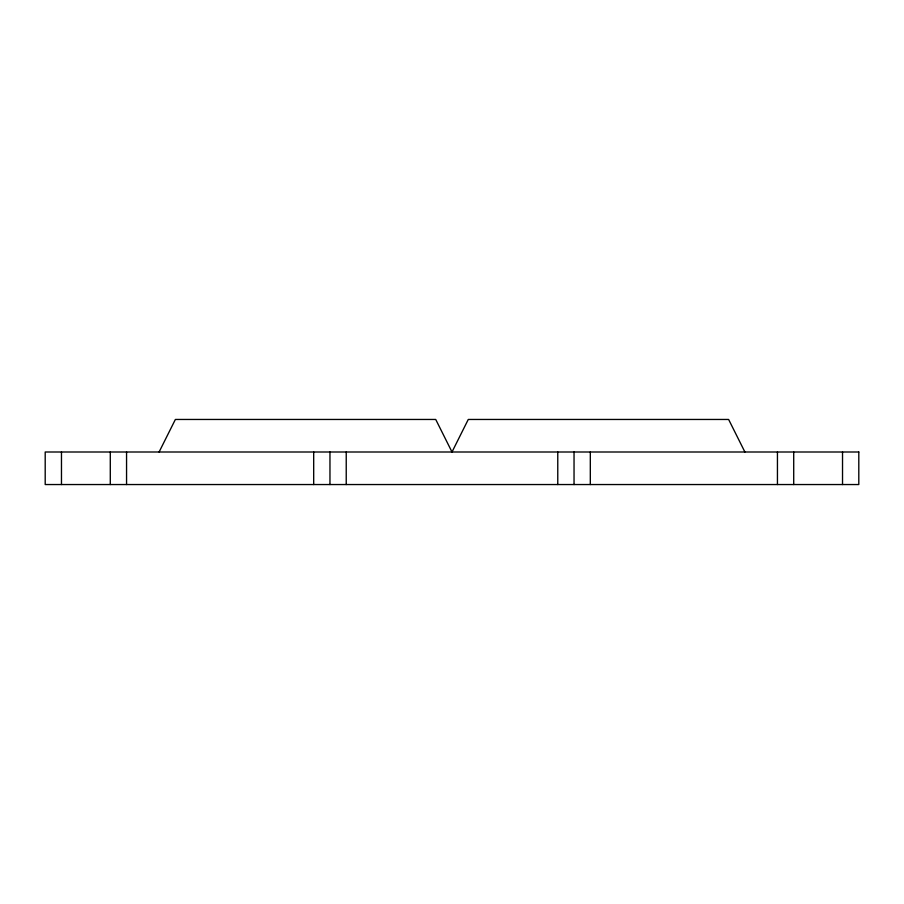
<?xml version="1.0" encoding="UTF-8"?>
<svg xmlns="http://www.w3.org/2000/svg" width="904" height="904" viewBox="0 0 904 904"><rect width="100%" height="100%" fill="white"/><g stroke="black" fill="none" stroke-linecap="round" stroke-linejoin="round"><path stroke-width="1.36" d="M159.104 452L175.376 419.456L435.728 419.456L452 452L468.272 419.456L728.624 419.456L744.896 452M842.528 452L842.528 484.544M793.712 452L793.712 484.544M777.44 452L777.44 484.544M590.312 452L590.312 484.544M574.04 452L574.04 484.544M557.768 452L557.768 484.544M346.232 452L346.232 484.544M329.96 452L329.96 484.544M313.688 452L313.688 484.544M126.56 452L126.56 484.544M110.288 452L110.288 484.544M61.472 452L61.472 484.544M858.8 452L45.2 452L45.2 484.544L858.8 484.544L858.8 452"/></g></svg>
